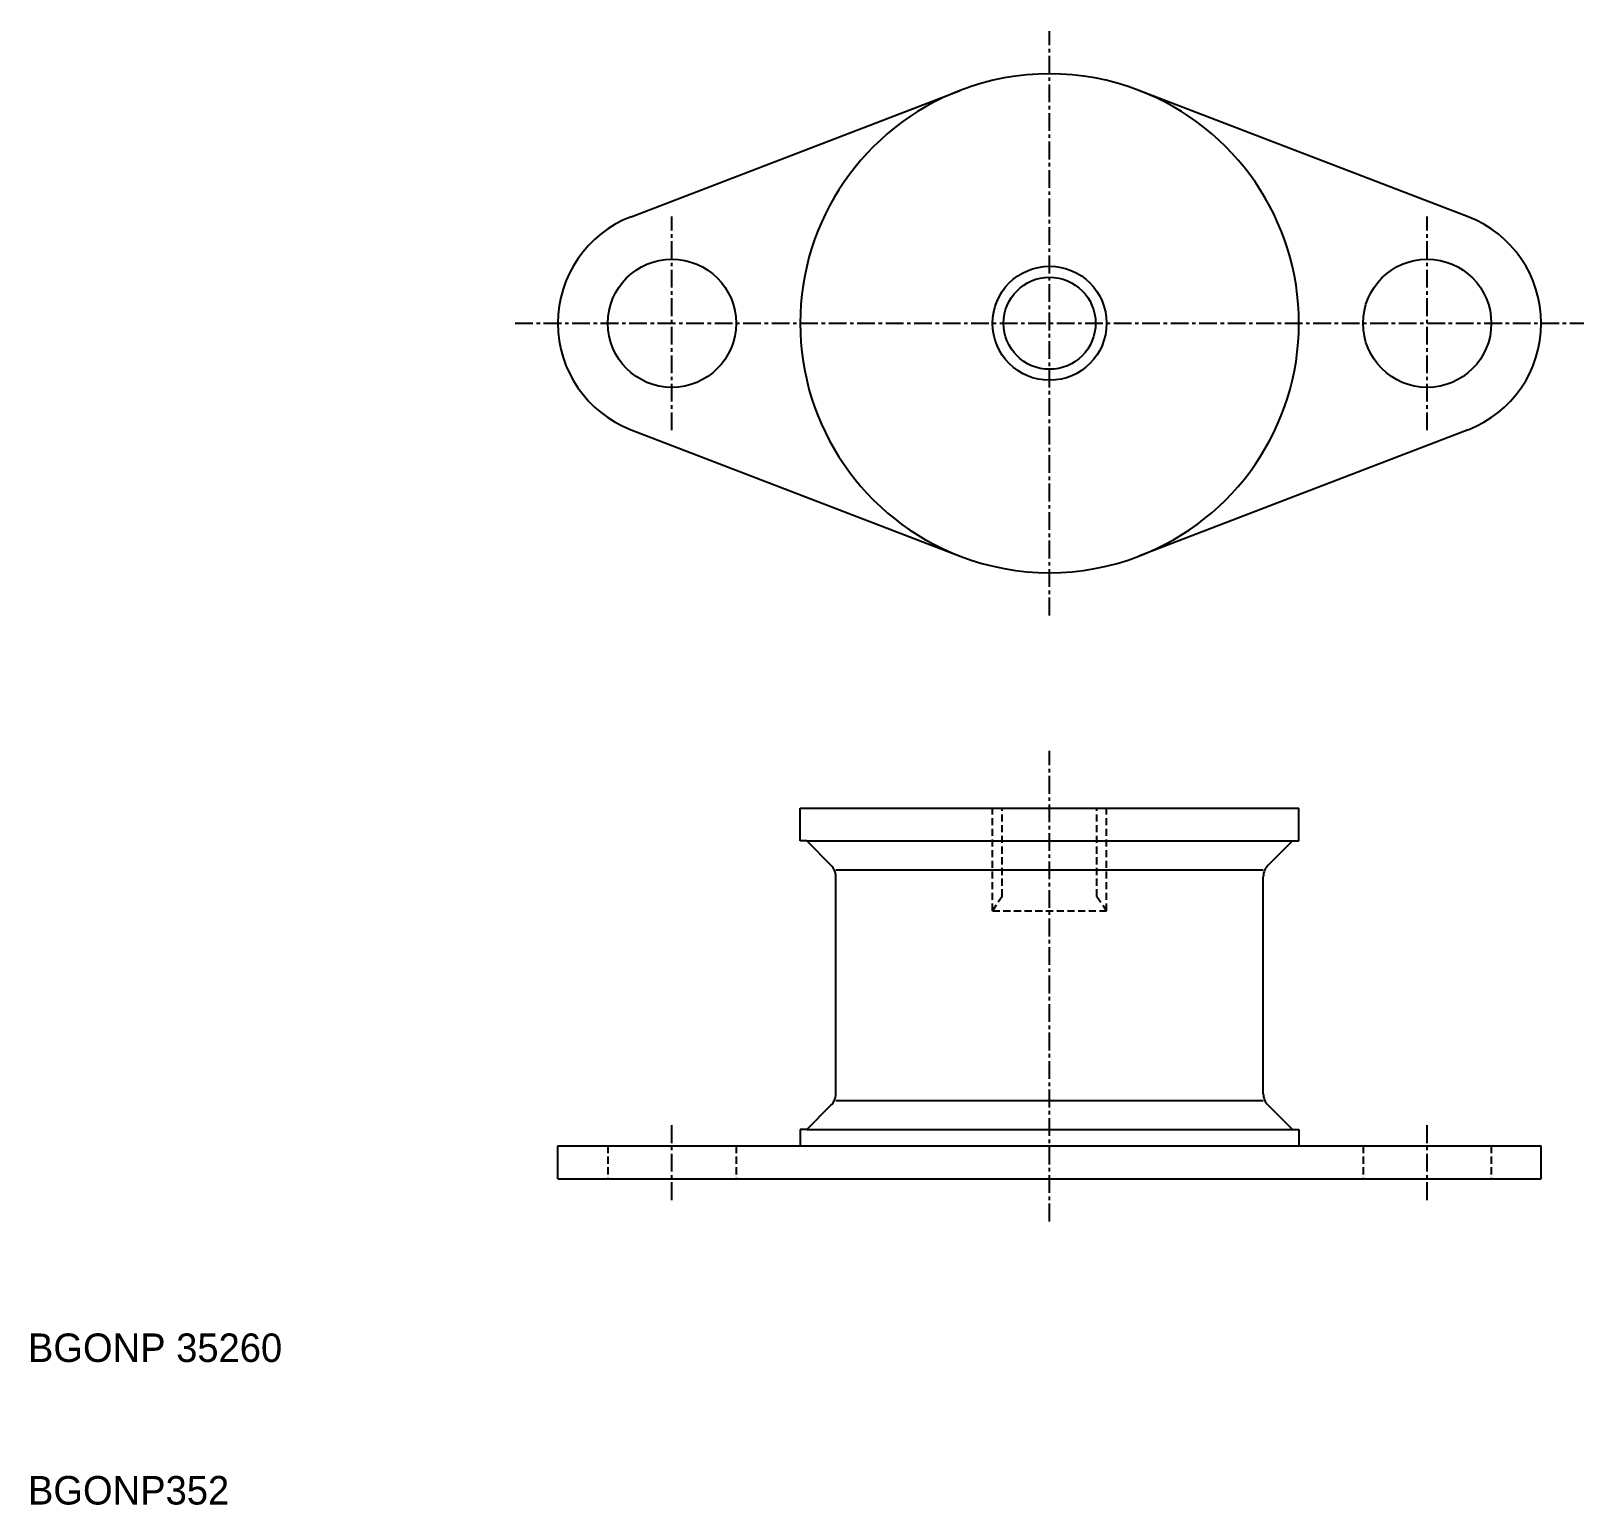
# Model space of a CAD drawing. Extents: x 10 to 119, y 10 to 113.
import ezdxf

# ---------------------------------------------------------------- set-up
doc = ezdxf.new("R2010")
doc.units = 0
doc.linetypes.add('CENTER', pattern=[2, 1.25, -0.25, 0.25, -0.25])
doc.linetypes.add('DASHED', pattern=[0.75, 0.5, -0.25])
doc.layers.get('0').update_dxf_attribs({"linetype": 'CONTINUOUS'})
doc.layers.add('CENTER', color=1, linetype='CENTER')

msp = doc.modelspace()

# ---------------------------------------------------------------- linework, layer by layer
at = {"color": 7, "linetype": 'CONTINUOUS'}
for p, q in [((52.32, 100.34), (75.42, 109.21)), ((111.06, 100.34), (87.96, 109.21)), ((52.32, 85.4), (75.42, 76.53)), ((111.06, 85.4), (87.96, 76.53)), ((64.19, 58.86), (99.19, 58.86)), ((64.19, 56.56), (64.19, 58.86)), ((99.19, 56.56), (99.19, 58.86)), ((64.65, 56.56), (64.19, 56.56)), ((64.65, 56.56), (98.73, 56.56)), ((64.65, 56.56), (66.35, 54.85)), ((98.73, 56.56), (97.03, 54.85)), ((98.73, 56.56), (99.19, 56.56)), ((66.69, 54.52), (96.69, 54.52)), ((66.69, 38.82), (66.69, 54.04)), ((96.69, 38.82), (96.69, 54.04)), ((66.69, 38.35), (96.69, 38.35)), ((64.65, 36.31), (66.35, 38.01)), ((98.73, 36.31), (97.03, 38.01)), ((64.65, 36.31), (64.19, 36.31)), ((64.19, 36.31), (64.19, 35.16)), ((64.65, 36.31), (98.73, 36.31)), ((98.73, 36.31), (99.19, 36.31)), ((99.19, 36.31), (99.19, 35.16)), ((47.19, 35.16), (116.19, 35.16)), ((47.19, 32.86), (47.19, 35.16)), ((116.19, 32.86), (116.19, 35.16)), ((47.19, 32.86), (116.19, 32.86))]:
    msp.add_line(p, q, dxfattribs=at)
at = {"color": 3, "linetype": 'DASHED'}
for p, q in [((77.69, 51.66), (77.69, 58.86)), ((78.37, 52.66), (78.37, 58.86)), ((85.01, 52.66), (85.01, 58.86)), ((85.69, 51.66), (85.69, 58.86)), ((78.37, 52.66), (77.69, 51.66)), ((85.01, 52.66), (85.69, 51.66)), ((77.69, 51.66), (85.69, 51.66)), ((50.69, 35.16), (50.69, 32.86)), ((59.69, 35.16), (59.69, 32.86)), ((103.69, 35.16), (103.69, 32.86)), ((112.69, 35.16), (112.69, 32.86))]:
    msp.add_line(p, q, dxfattribs=at)
at = {"color": 7, "linetype": 'CONTINUOUS'}
for centre, radius in [((55.19, 92.87), 4.5), ((108.19, 92.87), 4.5), ((81.69, 92.87), 3.23)]:
    msp.add_circle(centre, radius, dxfattribs=at)
at = {"color": 3, "linetype": 'CONTINUOUS'}
msp.add_circle((81.69, 92.87), 4, dxfattribs=at)
at = {"color": 7, "linetype": 'CONTINUOUS'}
for centre, radius, start, end in [((81.69, 92.87), 17.5, 68.9925, 111.0075), ((81.69, 92.87), 17.5, 111.0075, 248.9925), ((81.69, 92.87), 17.5, 291.0075, 68.9925), ((55.19, 92.87), 8, 111.0075, 248.9925), ((108.19, 92.87), 8, 291.0075, 68.9925), ((81.69, 92.87), 17.5, 248.9925, 291.0075), ((65.54, 54.04), 1.15, 0, 45), ((97.84, 54.04), 1.15, 135, 180), ((65.54, 38.82), 1.15, 315, 0), ((97.84, 38.82), 1.15, 180, 225)]:
    msp.add_arc(centre, radius, start, end, dxfattribs=at)
at = {"layer": 'CENTER', "color": 1, "linetype": 'CENTER'}
for p, q in [((81.69, 72.37), (81.69, 113.37)), ((55.19, 85.37), (55.19, 100.37)), ((108.19, 85.37), (108.19, 100.37)), ((44.19, 92.87), (119.19, 92.87)), ((81.69, 29.86), (81.69, 62.87)), ((55.19, 31.36), (55.19, 36.66)), ((108.19, 31.36), (108.19, 36.66))]:
    msp.add_line(p, q, dxfattribs=at)

# ---------------------------------------------------------------- texts
at = {"color": 7, "linetype": 'CONTINUOUS'}
for s, p in [('BGONP 35260', (10, 20)), ('BGONP352', (10, 10))]:
    msp.add_text(s, height=2, dxfattribs=at).set_placement(p)

doc.saveas('drawing.dxf')
